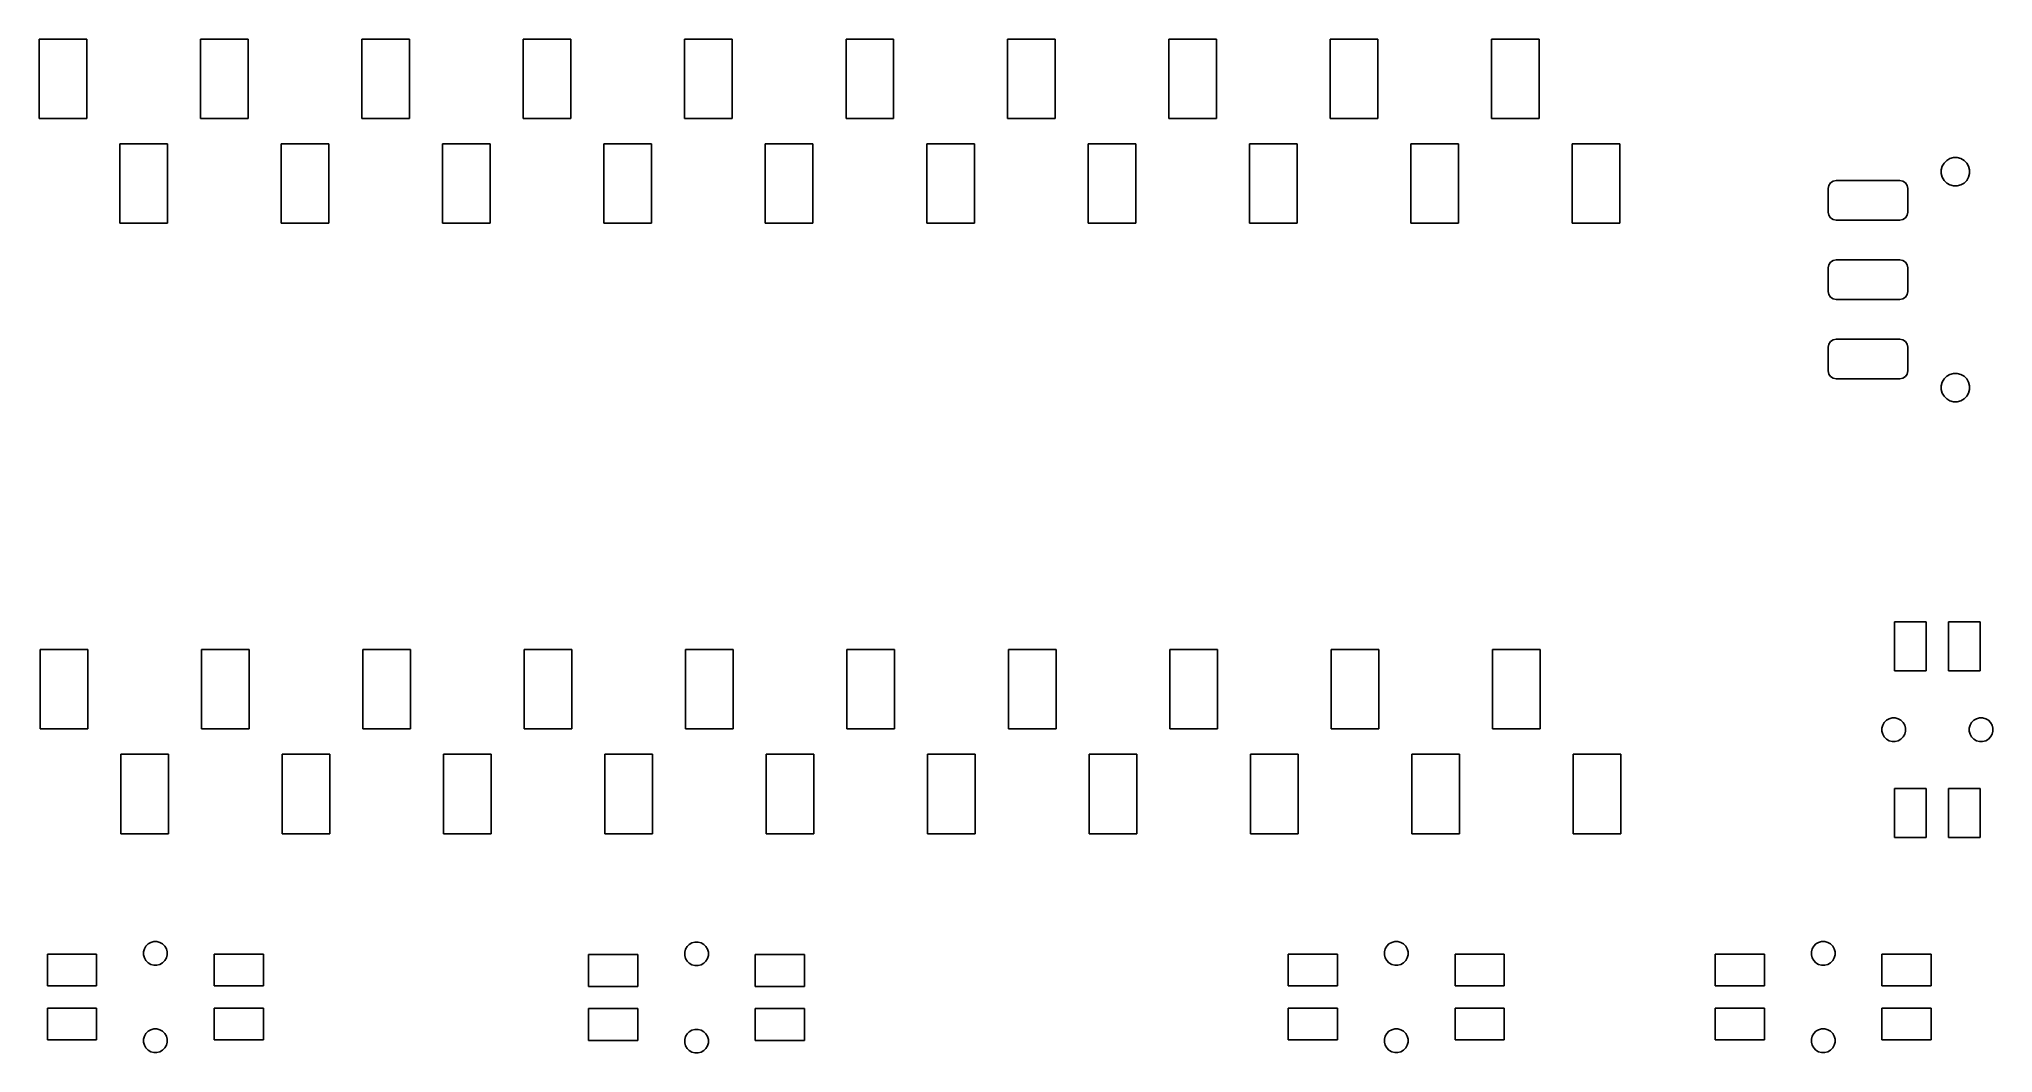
# Model space of a CAD drawing. Extents: x 188.6 to 250.1, y -128 to -96.
import ezdxf

# ---------------------------------------------------------------- set-up
doc = ezdxf.new("R2010")
doc.units = 0
doc.layers.add('BLACK', color=7, linetype='CONTINUOUS')

msp = doc.modelspace()

# ---------------------------------------------------------------- linework, layer by layer
at = {"layer": 'BLACK', "linetype": 'CONTINUOUS'}
for p, q in [((188.64, -98.52), (188.64, -96.02)), ((188.64, -96.02), (190.14, -96.02)), ((190.14, -96.02), (190.14, -98.52)), ((193.72, -98.52), (193.72, -96.02)), ((193.72, -96.02), (195.22, -96.02)), ((195.22, -96.02), (195.22, -98.52)), ((198.8, -98.52), (198.8, -96.02)), ((198.8, -96.02), (200.3, -96.02)), ((200.3, -96.02), (200.3, -98.52)), ((203.88, -98.52), (203.88, -96.02)), ((203.88, -96.02), (205.38, -96.02)), ((205.38, -96.02), (205.38, -98.52)), ((208.96, -98.52), (208.96, -96.02)), ((208.96, -96.02), (210.46, -96.02)), ((210.46, -96.02), (210.46, -98.52)), ((214.04, -98.52), (214.04, -96.02)), ((214.04, -96.02), (215.54, -96.02)), ((215.54, -96.02), (215.54, -98.52)), ((219.12, -98.52), (219.12, -96.02)), ((219.12, -96.02), (220.62, -96.02)), ((220.62, -96.02), (220.62, -98.52)), ((224.2, -98.52), (224.2, -96.02)), ((224.2, -96.02), (225.7, -96.02)), ((225.7, -96.02), (225.7, -98.52)), ((229.28, -98.52), (229.28, -96.02)), ((229.28, -96.02), (230.78, -96.02)), ((230.78, -96.02), (230.78, -98.52)), ((234.36, -98.52), (234.36, -96.02)), ((234.36, -96.02), (235.86, -96.02)), ((235.86, -96.02), (235.86, -98.52)), ((190.14, -98.52), (188.64, -98.52)), ((195.22, -98.52), (193.72, -98.52)), ((200.3, -98.52), (198.8, -98.52)), ((205.38, -98.52), (203.88, -98.52)), ((210.46, -98.52), (208.96, -98.52)), ((215.54, -98.52), (214.04, -98.52)), ((220.62, -98.52), (219.12, -98.52)), ((225.7, -98.52), (224.2, -98.52)), ((230.78, -98.52), (229.28, -98.52)), ((235.86, -98.52), (234.36, -98.52)), ((191.18, -101.82), (191.18, -99.32)), ((191.18, -99.32), (192.68, -99.32)), ((192.68, -99.32), (192.68, -101.82)), ((196.26, -101.82), (196.26, -99.32)), ((196.26, -99.32), (197.76, -99.32)), ((197.76, -99.32), (197.76, -101.82)), ((201.34, -101.82), (201.34, -99.32)), ((201.34, -99.32), (202.84, -99.32)), ((202.84, -99.32), (202.84, -101.82)), ((206.42, -101.82), (206.42, -99.32)), ((206.42, -99.32), (207.92, -99.32)), ((207.92, -99.32), (207.92, -101.82)), ((211.5, -101.82), (211.5, -99.32)), ((211.5, -99.32), (213, -99.32)), ((213, -99.32), (213, -101.82)), ((216.58, -101.82), (216.58, -99.32)), ((216.58, -99.32), (218.08, -99.32)), ((218.08, -99.32), (218.08, -101.82)), ((221.66, -101.82), (221.66, -99.32)), ((221.66, -99.32), (223.16, -99.32)), ((223.16, -99.32), (223.16, -101.82)), ((226.74, -101.82), (226.74, -99.32)), ((226.74, -99.32), (228.24, -99.32)), ((228.24, -99.32), (228.24, -101.82)), ((231.82, -101.82), (231.82, -99.32)), ((231.82, -99.32), (233.32, -99.32)), ((233.32, -99.32), (233.32, -101.82)), ((236.9, -101.82), (236.9, -99.32)), ((236.9, -99.32), (238.4, -99.32)), ((238.4, -99.32), (238.4, -101.82)), ((248.51385, -100.141263), (248.544254, -100.027792)), ((248.51385, -100.258737), (248.51385, -100.141263)), ((248.544254, -100.027792), (248.602991, -99.926057)), ((248.602991, -99.926057), (248.686057, -99.842991)), ((248.686057, -99.842991), (248.787792, -99.784254)), ((248.787792, -99.784254), (248.901263, -99.75385)), ((248.901263, -99.75385), (249.018737, -99.75385)), ((249.018737, -99.75385), (249.132208, -99.784254)), ((249.132208, -99.784254), (249.233943, -99.842991)), ((249.233943, -99.842991), (249.317009, -99.926057)), ((249.317009, -99.926057), (249.375746, -100.027792)), ((249.375746, -100.027792), (249.40615, -100.141263)), ((249.40615, -100.141263), (249.40615, -100.258737)), ((244.96, -100.725), (244.97903, -100.629329)), ((244.96, -101.475), (244.96, -100.725)), ((244.97903, -100.629329), (245.033223, -100.548223)), ((245.033223, -100.548223), (245.114329, -100.49403)), ((245.114329, -100.49403), (245.21, -100.475)), ((245.21, -100.475), (247.21, -100.475)), ((247.21, -100.475), (247.305671, -100.49403)), ((247.305671, -100.49403), (247.386777, -100.548223)), ((247.386777, -100.548223), (247.44097, -100.629329)), ((247.44097, -100.629329), (247.46, -100.725)), ((247.46, -100.725), (247.46, -101.475)), ((248.544254, -100.372208), (248.51385, -100.258737)), ((248.602991, -100.473943), (248.544254, -100.372208)), ((248.686057, -100.557009), (248.602991, -100.473943)), ((248.787792, -100.615746), (248.686057, -100.557009)), ((248.901263, -100.64615), (248.787792, -100.615746)), ((249.018737, -100.64615), (248.901263, -100.64615)), ((249.132208, -100.615746), (249.018737, -100.64615)), ((249.233943, -100.557009), (249.132208, -100.615746)), ((249.317009, -100.473943), (249.233943, -100.557009)), ((249.375746, -100.372208), (249.317009, -100.473943)), ((249.40615, -100.258737), (249.375746, -100.372208)), ((244.97903, -101.570671), (244.96, -101.475)), ((247.46, -101.475), (247.44097, -101.570671)), ((192.68, -101.82), (191.18, -101.82)), ((197.76, -101.82), (196.26, -101.82)), ((202.84, -101.82), (201.34, -101.82)), ((207.92, -101.82), (206.42, -101.82)), ((213, -101.82), (211.5, -101.82)), ((218.08, -101.82), (216.58, -101.82)), ((223.16, -101.82), (221.66, -101.82)), ((228.24, -101.82), (226.74, -101.82)), ((233.32, -101.82), (231.82, -101.82)), ((238.4, -101.82), (236.9, -101.82)), ((245.033223, -101.651777), (244.97903, -101.570671)), ((245.114329, -101.70597), (245.033223, -101.651777)), ((245.21, -101.725), (245.114329, -101.70597)), ((247.21, -101.725), (245.21, -101.725)), ((247.305671, -101.70597), (247.21, -101.725)), ((247.386777, -101.651777), (247.305671, -101.70597)), ((247.44097, -101.570671), (247.386777, -101.651777)), ((244.96, -103.225), (244.97903, -103.129329)), ((244.96, -103.975), (244.96, -103.225)), ((244.97903, -103.129329), (245.033223, -103.048223)), ((245.033223, -103.048223), (245.114329, -102.99403)), ((245.114329, -102.99403), (245.21, -102.975)), ((245.21, -102.975), (247.21, -102.975)), ((247.21, -102.975), (247.305671, -102.99403)), ((247.305671, -102.99403), (247.386777, -103.048223)), ((247.386777, -103.048223), (247.44097, -103.129329)), ((247.44097, -103.129329), (247.46, -103.225)), ((247.46, -103.225), (247.46, -103.975)), ((244.97903, -104.070671), (244.96, -103.975)), ((245.033223, -104.151777), (244.97903, -104.070671)), ((245.114329, -104.20597), (245.033223, -104.151777)), ((245.21, -104.225), (245.114329, -104.20597)), ((247.21, -104.225), (245.21, -104.225)), ((247.305671, -104.20597), (247.21, -104.225)), ((247.386777, -104.151777), (247.305671, -104.20597)), ((247.44097, -104.070671), (247.386777, -104.151777)), ((247.46, -103.975), (247.44097, -104.070671)), ((244.96, -105.725), (244.97903, -105.629329)), ((244.96, -106.475), (244.96, -105.725)), ((244.97903, -105.629329), (245.033223, -105.548223)), ((245.033223, -105.548223), (245.114329, -105.49403)), ((245.114329, -105.49403), (245.21, -105.475)), ((245.21, -105.475), (247.21, -105.475)), ((247.21, -105.475), (247.305671, -105.49403)), ((247.305671, -105.49403), (247.386777, -105.548223)), ((247.386777, -105.548223), (247.44097, -105.629329)), ((247.44097, -105.629329), (247.46, -105.725)), ((247.46, -105.725), (247.46, -106.475)), ((244.97903, -106.570671), (244.96, -106.475)), ((245.033223, -106.651777), (244.97903, -106.570671)), ((245.114329, -106.70597), (245.033223, -106.651777)), ((245.21, -106.725), (245.114329, -106.70597)), ((247.21, -106.725), (245.21, -106.725)), ((247.305671, -106.70597), (247.21, -106.725)), ((247.386777, -106.651777), (247.305671, -106.70597)), ((247.44097, -106.570671), (247.386777, -106.651777)), ((247.46, -106.475), (247.44097, -106.570671)), ((248.51385, -106.941263), (248.544254, -106.827792)), ((248.51385, -107.058737), (248.51385, -106.941263)), ((248.544254, -106.827792), (248.602991, -106.726057)), ((248.602991, -106.726057), (248.686057, -106.642991)), ((248.686057, -106.642991), (248.787792, -106.584254)), ((248.787792, -106.584254), (248.901263, -106.55385)), ((248.901263, -106.55385), (249.018737, -106.55385)), ((249.018737, -106.55385), (249.132208, -106.584254)), ((249.132208, -106.584254), (249.233943, -106.642991)), ((249.233943, -106.642991), (249.317009, -106.726057)), ((249.317009, -106.726057), (249.375746, -106.827792)), ((249.375746, -106.827792), (249.40615, -106.941263)), ((249.40615, -106.941263), (249.40615, -107.058737)), ((248.544254, -107.172208), (248.51385, -107.058737)), ((248.602991, -107.273943), (248.544254, -107.172208)), ((248.686057, -107.357009), (248.602991, -107.273943)), ((248.787792, -107.415746), (248.686057, -107.357009)), ((248.901263, -107.44615), (248.787792, -107.415746)), ((249.018737, -107.44615), (248.901263, -107.44615)), ((249.132208, -107.415746), (249.018737, -107.44615)), ((249.233943, -107.357009), (249.132208, -107.415746)), ((249.317009, -107.273943), (249.233943, -107.357009)), ((249.375746, -107.172208), (249.317009, -107.273943)), ((249.40615, -107.058737), (249.375746, -107.172208)), ((247.045, -115.925), (247.045, -114.375)), ((247.045, -114.375), (248.045, -114.375)), ((248.045, -114.375), (248.045, -115.925)), ((248.745, -115.925), (248.745, -114.375)), ((248.745, -114.375), (249.745, -114.375)), ((249.745, -114.375), (249.745, -115.925)), ((188.67, -117.75), (188.67, -115.25)), ((188.67, -115.25), (190.17, -115.25)), ((190.17, -115.25), (190.17, -117.75)), ((193.75, -117.75), (193.75, -115.25)), ((193.75, -115.25), (195.25, -115.25)), ((195.25, -115.25), (195.25, -117.75)), ((198.83, -117.75), (198.83, -115.25)), ((198.83, -115.25), (200.33, -115.25)), ((200.33, -115.25), (200.33, -117.75)), ((203.91, -117.75), (203.91, -115.25)), ((203.91, -115.25), (205.41, -115.25)), ((205.41, -115.25), (205.41, -117.75)), ((208.99, -117.75), (208.99, -115.25)), ((208.99, -115.25), (210.49, -115.25)), ((210.49, -115.25), (210.49, -117.75)), ((214.07, -117.75), (214.07, -115.25)), ((214.07, -115.25), (215.57, -115.25)), ((215.57, -115.25), (215.57, -117.75)), ((219.15, -117.75), (219.15, -115.25)), ((219.15, -115.25), (220.65, -115.25)), ((220.65, -115.25), (220.65, -117.75)), ((224.23, -117.75), (224.23, -115.25)), ((224.23, -115.25), (225.73, -115.25)), ((225.73, -115.25), (225.73, -117.75)), ((229.31, -117.75), (229.31, -115.25)), ((229.31, -115.25), (230.81, -115.25)), ((230.81, -115.25), (230.81, -117.75)), ((234.39, -117.75), (234.39, -115.25)), ((234.39, -115.25), (235.89, -115.25)), ((235.89, -115.25), (235.89, -117.75)), ((248.045, -115.925), (247.045, -115.925)), ((249.745, -115.925), (248.745, -115.925)), ((246.791714, -117.477492), (246.876494, -117.428545)), ((246.876494, -117.428545), (246.971053, -117.403208)), ((246.971053, -117.403208), (247.068947, -117.403208)), ((247.068947, -117.403208), (247.163506, -117.428545)), ((247.163506, -117.428545), (247.248286, -117.477492)), ((249.541714, -117.477492), (249.626494, -117.428545)), ((249.626494, -117.428545), (249.721053, -117.403208)), ((249.721053, -117.403208), (249.818947, -117.403208)), ((249.818947, -117.403208), (249.913506, -117.428545)), ((249.913506, -117.428545), (249.998286, -117.477492)), ((190.17, -117.75), (188.67, -117.75)), ((195.25, -117.75), (193.75, -117.75)), ((200.33, -117.75), (198.83, -117.75)), ((205.41, -117.75), (203.91, -117.75)), ((210.49, -117.75), (208.99, -117.75)), ((215.57, -117.75), (214.07, -117.75)), ((220.65, -117.75), (219.15, -117.75)), ((225.73, -117.75), (224.23, -117.75)), ((230.81, -117.75), (229.31, -117.75)), ((235.89, -117.75), (234.39, -117.75)), ((246.648208, -117.726053), (246.673545, -117.631494)), ((246.648208, -117.823947), (246.648208, -117.726053)), ((246.673545, -117.918506), (246.648208, -117.823947)), ((246.673545, -117.631494), (246.722492, -117.546714)), ((246.722492, -118.003286), (246.673545, -117.918506)), ((246.722492, -117.546714), (246.791714, -117.477492)), ((246.791714, -118.072508), (246.722492, -118.003286)), ((246.876494, -118.121455), (246.791714, -118.072508)), ((247.248286, -118.072508), (247.163506, -118.121455)), ((247.248286, -117.477492), (247.317508, -117.546714)), ((247.317508, -118.003286), (247.248286, -118.072508)), ((247.317508, -117.546714), (247.366455, -117.631494)), ((247.366455, -117.918506), (247.317508, -118.003286)), ((247.366455, -117.631494), (247.391792, -117.726053)), ((247.391792, -117.823947), (247.366455, -117.918506)), ((247.391792, -117.726053), (247.391792, -117.823947)), ((249.398208, -117.726053), (249.423545, -117.631494)), ((249.398208, -117.823947), (249.398208, -117.726053)), ((249.423545, -117.918506), (249.398208, -117.823947)), ((249.423545, -117.631494), (249.472492, -117.546714)), ((249.472492, -118.003286), (249.423545, -117.918506)), ((249.472492, -117.546714), (249.541714, -117.477492)), ((249.541714, -118.072508), (249.472492, -118.003286)), ((249.626494, -118.121455), (249.541714, -118.072508)), ((249.998286, -118.072508), (249.913506, -118.121455)), ((249.998286, -117.477492), (250.067508, -117.546714)), ((250.067508, -118.003286), (249.998286, -118.072508)), ((250.067508, -117.546714), (250.116455, -117.631494)), ((250.116455, -117.918506), (250.067508, -118.003286)), ((250.116455, -117.631494), (250.141792, -117.726053)), ((250.141792, -117.823947), (250.116455, -117.918506)), ((250.141792, -117.726053), (250.141792, -117.823947)), ((191.21, -121.05), (191.21, -118.55)), ((191.21, -118.55), (192.71, -118.55)), ((192.71, -118.55), (192.71, -121.05)), ((196.29, -121.05), (196.29, -118.55)), ((196.29, -118.55), (197.79, -118.55)), ((197.79, -118.55), (197.79, -121.05)), ((201.37, -121.05), (201.37, -118.55)), ((201.37, -118.55), (202.87, -118.55)), ((202.87, -118.55), (202.87, -121.05)), ((206.45, -121.05), (206.45, -118.55)), ((206.45, -118.55), (207.95, -118.55)), ((207.95, -118.55), (207.95, -121.05)), ((211.53, -121.05), (211.53, -118.55)), ((211.53, -118.55), (213.03, -118.55)), ((213.03, -118.55), (213.03, -121.05)), ((216.61, -121.05), (216.61, -118.55)), ((216.61, -118.55), (218.11, -118.55)), ((218.11, -118.55), (218.11, -121.05)), ((221.69, -121.05), (221.69, -118.55)), ((221.69, -118.55), (223.19, -118.55)), ((223.19, -118.55), (223.19, -121.05)), ((226.77, -121.05), (226.77, -118.55)), ((226.77, -118.55), (228.27, -118.55)), ((228.27, -118.55), (228.27, -121.05)), ((231.85, -121.05), (231.85, -118.55)), ((231.85, -118.55), (233.35, -118.55)), ((233.35, -118.55), (233.35, -121.05)), ((236.93, -121.05), (236.93, -118.55)), ((236.93, -118.55), (238.43, -118.55)), ((238.43, -118.55), (238.43, -121.05)), ((246.971053, -118.146792), (246.876494, -118.121455)), ((247.068947, -118.146792), (246.971053, -118.146792)), ((247.163506, -118.121455), (247.068947, -118.146792)), ((249.721053, -118.146792), (249.626494, -118.121455)), ((249.818947, -118.146792), (249.721053, -118.146792)), ((249.913506, -118.121455), (249.818947, -118.146792)), ((247.045, -121.175), (247.045, -119.625)), ((247.045, -119.625), (248.045, -119.625)), ((248.045, -119.625), (248.045, -121.175)), ((248.745, -121.175), (248.745, -119.625)), ((248.745, -119.625), (249.745, -119.625)), ((249.745, -119.625), (249.745, -121.175)), ((192.71, -121.05), (191.21, -121.05)), ((197.79, -121.05), (196.29, -121.05)), ((202.87, -121.05), (201.37, -121.05)), ((207.95, -121.05), (206.45, -121.05)), ((213.03, -121.05), (211.53, -121.05)), ((218.11, -121.05), (216.61, -121.05)), ((223.19, -121.05), (221.69, -121.05)), ((228.27, -121.05), (226.77, -121.05)), ((233.35, -121.05), (231.85, -121.05)), ((238.43, -121.05), (236.93, -121.05)), ((248.045, -121.175), (247.045, -121.175)), ((249.745, -121.175), (248.745, -121.175)), ((188.9, -125.845), (188.9, -124.845)), ((188.9, -124.845), (190.45, -124.845)), ((190.45, -124.845), (190.45, -125.845)), ((191.928208, -124.771053), (191.953545, -124.676494)), ((191.928208, -124.868947), (191.928208, -124.771053)), ((191.953545, -124.676494), (192.002492, -124.591714)), ((192.002492, -124.591714), (192.071714, -124.522492)), ((192.071714, -124.522492), (192.156494, -124.473545)), ((192.156494, -124.473545), (192.251053, -124.448208)), ((192.251053, -124.448208), (192.348947, -124.448208)), ((192.348947, -124.448208), (192.443506, -124.473545)), ((192.443506, -124.473545), (192.528286, -124.522492)), ((192.528286, -124.522492), (192.597508, -124.591714)), ((192.597508, -124.591714), (192.646455, -124.676494)), ((192.646455, -124.676494), (192.671792, -124.771053)), ((192.671792, -124.771053), (192.671792, -124.868947)), ((194.15, -125.845), (194.15, -124.845)), ((194.15, -124.845), (195.7, -124.845)), ((195.7, -124.845), (195.7, -125.845)), ((208.963208, -124.786053), (208.988545, -124.691494)), ((208.963208, -124.883947), (208.963208, -124.786053)), ((208.988545, -124.691494), (209.037492, -124.606714)), ((209.037492, -124.606714), (209.106714, -124.537492)), ((209.106714, -124.537492), (209.191494, -124.488545)), ((209.191494, -124.488545), (209.286053, -124.463208)), ((209.286053, -124.463208), (209.383947, -124.463208)), ((209.383947, -124.463208), (209.478506, -124.488545)), ((209.478506, -124.488545), (209.563286, -124.537492)), ((209.563286, -124.537492), (209.632508, -124.606714)), ((209.632508, -124.606714), (209.681455, -124.691494)), ((209.681455, -124.691494), (209.706792, -124.786053)), ((209.706792, -124.786053), (209.706792, -124.883947)), ((227.96, -125.845), (227.96, -124.845)), ((227.96, -124.845), (229.51, -124.845)), ((229.51, -124.845), (229.51, -125.845)), ((230.988208, -124.771053), (231.013545, -124.676494)), ((230.988208, -124.868947), (230.988208, -124.771053)), ((231.013545, -124.676494), (231.062492, -124.591714)), ((231.062492, -124.591714), (231.131714, -124.522492)), ((231.131714, -124.522492), (231.216494, -124.473545)), ((231.216494, -124.473545), (231.311053, -124.448208)), ((231.311053, -124.448208), (231.408947, -124.448208)), ((231.408947, -124.448208), (231.503506, -124.473545)), ((231.503506, -124.473545), (231.588286, -124.522492)), ((231.588286, -124.522492), (231.657508, -124.591714)), ((231.657508, -124.591714), (231.706455, -124.676494)), ((231.706455, -124.676494), (231.731792, -124.771053)), ((231.731792, -124.771053), (231.731792, -124.868947)), ((233.21, -125.845), (233.21, -124.845)), ((233.21, -124.845), (234.76, -124.845)), ((234.76, -124.845), (234.76, -125.845)), ((241.4, -125.845), (241.4, -124.845)), ((241.4, -124.845), (242.95, -124.845)), ((242.95, -124.845), (242.95, -125.845)), ((244.428208, -124.771053), (244.453545, -124.676494)), ((244.428208, -124.868947), (244.428208, -124.771053)), ((244.453545, -124.676494), (244.502492, -124.591714)), ((244.502492, -124.591714), (244.571714, -124.522492)), ((244.571714, -124.522492), (244.656494, -124.473545)), ((244.656494, -124.473545), (244.751053, -124.448208)), ((244.751053, -124.448208), (244.848947, -124.448208)), ((244.848947, -124.448208), (244.943506, -124.473545)), ((244.943506, -124.473545), (245.028286, -124.522492)), ((245.028286, -124.522492), (245.097508, -124.591714)), ((245.097508, -124.591714), (245.146455, -124.676494)), ((245.146455, -124.676494), (245.171792, -124.771053)), ((245.171792, -124.771053), (245.171792, -124.868947)), ((246.65, -125.845), (246.65, -124.845)), ((246.65, -124.845), (248.2, -124.845)), ((248.2, -124.845), (248.2, -125.845)), ((191.953545, -124.963506), (191.928208, -124.868947)), ((192.002492, -125.048286), (191.953545, -124.963506)), ((192.071714, -125.117508), (192.002492, -125.048286)), ((192.156494, -125.166455), (192.071714, -125.117508)), ((192.251053, -125.191792), (192.156494, -125.166455)), ((192.348947, -125.191792), (192.251053, -125.191792)), ((192.443506, -125.166455), (192.348947, -125.191792)), ((192.528286, -125.117508), (192.443506, -125.166455)), ((192.597508, -125.048286), (192.528286, -125.117508)), ((192.646455, -124.963506), (192.597508, -125.048286)), ((192.671792, -124.868947), (192.646455, -124.963506)), ((205.935, -125.86), (205.935, -124.86)), ((205.935, -124.86), (207.485, -124.86)), ((207.485, -124.86), (207.485, -125.86)), ((208.988545, -124.978506), (208.963208, -124.883947)), ((209.037492, -125.063286), (208.988545, -124.978506)), ((209.106714, -125.132508), (209.037492, -125.063286)), ((209.191494, -125.181455), (209.106714, -125.132508)), ((209.286053, -125.206792), (209.191494, -125.181455)), ((209.383947, -125.206792), (209.286053, -125.206792)), ((209.478506, -125.181455), (209.383947, -125.206792)), ((209.563286, -125.132508), (209.478506, -125.181455)), ((209.632508, -125.063286), (209.563286, -125.132508)), ((209.681455, -124.978506), (209.632508, -125.063286)), ((209.706792, -124.883947), (209.681455, -124.978506)), ((211.185, -125.86), (211.185, -124.86)), ((211.185, -124.86), (212.735, -124.86)), ((212.735, -124.86), (212.735, -125.86)), ((231.013545, -124.963506), (230.988208, -124.868947)), ((231.062492, -125.048286), (231.013545, -124.963506)), ((231.131714, -125.117508), (231.062492, -125.048286)), ((231.216494, -125.166455), (231.131714, -125.117508)), ((231.311053, -125.191792), (231.216494, -125.166455)), ((231.408947, -125.191792), (231.311053, -125.191792)), ((231.503506, -125.166455), (231.408947, -125.191792)), ((231.588286, -125.117508), (231.503506, -125.166455)), ((231.657508, -125.048286), (231.588286, -125.117508)), ((231.706455, -124.963506), (231.657508, -125.048286)), ((231.731792, -124.868947), (231.706455, -124.963506)), ((244.453545, -124.963506), (244.428208, -124.868947)), ((244.502492, -125.048286), (244.453545, -124.963506)), ((244.571714, -125.117508), (244.502492, -125.048286)), ((244.656494, -125.166455), (244.571714, -125.117508)), ((244.751053, -125.191792), (244.656494, -125.166455)), ((244.848947, -125.191792), (244.751053, -125.191792)), ((244.943506, -125.166455), (244.848947, -125.191792)), ((245.028286, -125.117508), (244.943506, -125.166455)), ((245.097508, -125.048286), (245.028286, -125.117508)), ((245.146455, -124.963506), (245.097508, -125.048286)), ((245.171792, -124.868947), (245.146455, -124.963506)), ((190.45, -125.845), (188.9, -125.845)), ((195.7, -125.845), (194.15, -125.845)), ((207.485, -125.86), (205.935, -125.86)), ((212.735, -125.86), (211.185, -125.86)), ((229.51, -125.845), (227.96, -125.845)), ((234.76, -125.845), (233.21, -125.845)), ((242.95, -125.845), (241.4, -125.845)), ((248.2, -125.845), (246.65, -125.845)), ((188.9, -127.545), (188.9, -126.545)), ((188.9, -126.545), (190.45, -126.545)), ((190.45, -126.545), (190.45, -127.545)), ((194.15, -127.545), (194.15, -126.545)), ((194.15, -126.545), (195.7, -126.545)), ((195.7, -126.545), (195.7, -127.545)), ((205.935, -127.56), (205.935, -126.56)), ((205.935, -126.56), (207.485, -126.56)), ((207.485, -126.56), (207.485, -127.56)), ((211.185, -127.56), (211.185, -126.56)), ((211.185, -126.56), (212.735, -126.56)), ((212.735, -126.56), (212.735, -127.56)), ((227.96, -127.545), (227.96, -126.545)), ((227.96, -126.545), (229.51, -126.545)), ((229.51, -126.545), (229.51, -127.545)), ((233.21, -127.545), (233.21, -126.545)), ((233.21, -126.545), (234.76, -126.545)), ((234.76, -126.545), (234.76, -127.545)), ((241.4, -127.545), (241.4, -126.545)), ((241.4, -126.545), (242.95, -126.545)), ((242.95, -126.545), (242.95, -127.545)), ((246.65, -127.545), (246.65, -126.545)), ((246.65, -126.545), (248.2, -126.545)), ((248.2, -126.545), (248.2, -127.545)), ((192.002492, -127.341714), (192.071714, -127.272492)), ((192.071714, -127.272492), (192.156494, -127.223545)), ((192.156494, -127.223545), (192.251053, -127.198208)), ((192.251053, -127.198208), (192.348947, -127.198208)), ((192.348947, -127.198208), (192.443506, -127.223545)), ((192.443506, -127.223545), (192.528286, -127.272492)), ((192.528286, -127.272492), (192.597508, -127.341714)), ((209.037492, -127.356714), (209.106714, -127.287492)), ((209.106714, -127.287492), (209.191494, -127.238545)), ((209.191494, -127.238545), (209.286053, -127.213208)), ((209.286053, -127.213208), (209.383947, -127.213208)), ((209.383947, -127.213208), (209.478506, -127.238545)), ((209.478506, -127.238545), (209.563286, -127.287492)), ((209.563286, -127.287492), (209.632508, -127.356714)), ((231.062492, -127.341714), (231.131714, -127.272492)), ((231.131714, -127.272492), (231.216494, -127.223545)), ((231.216494, -127.223545), (231.311053, -127.198208)), ((231.311053, -127.198208), (231.408947, -127.198208)), ((231.408947, -127.198208), (231.503506, -127.223545)), ((231.503506, -127.223545), (231.588286, -127.272492)), ((231.588286, -127.272492), (231.657508, -127.341714)), ((244.502492, -127.341714), (244.571714, -127.272492)), ((244.571714, -127.272492), (244.656494, -127.223545)), ((244.656494, -127.223545), (244.751053, -127.198208)), ((244.751053, -127.198208), (244.848947, -127.198208)), ((244.848947, -127.198208), (244.943506, -127.223545)), ((244.943506, -127.223545), (245.028286, -127.272492)), ((245.028286, -127.272492), (245.097508, -127.341714)), ((190.45, -127.545), (188.9, -127.545)), ((191.928208, -127.521053), (191.953545, -127.426494)), ((191.928208, -127.618947), (191.928208, -127.521053)), ((191.953545, -127.713506), (191.928208, -127.618947)), ((191.953545, -127.426494), (192.002492, -127.341714)), ((192.002492, -127.798286), (191.953545, -127.713506)), ((192.071714, -127.867508), (192.002492, -127.798286)), ((192.156494, -127.916455), (192.071714, -127.867508)), ((192.251053, -127.941792), (192.156494, -127.916455)), ((192.443506, -127.916455), (192.348947, -127.941792)), ((192.528286, -127.867508), (192.443506, -127.916455)), ((192.597508, -127.798286), (192.528286, -127.867508)), ((192.597508, -127.341714), (192.646455, -127.426494)), ((192.646455, -127.713506), (192.597508, -127.798286)), ((192.646455, -127.426494), (192.671792, -127.521053)), ((192.671792, -127.618947), (192.646455, -127.713506)), ((192.671792, -127.521053), (192.671792, -127.618947)), ((195.7, -127.545), (194.15, -127.545)), ((207.485, -127.56), (205.935, -127.56)), ((208.963208, -127.536053), (208.988545, -127.441494)), ((208.963208, -127.633947), (208.963208, -127.536053)), ((208.988545, -127.728506), (208.963208, -127.633947)), ((208.988545, -127.441494), (209.037492, -127.356714)), ((209.037492, -127.813286), (208.988545, -127.728506)), ((209.106714, -127.882508), (209.037492, -127.813286)), ((209.191494, -127.931455), (209.106714, -127.882508)), ((209.563286, -127.882508), (209.478506, -127.931455)), ((209.632508, -127.813286), (209.563286, -127.882508)), ((209.632508, -127.356714), (209.681455, -127.441494)), ((209.681455, -127.728506), (209.632508, -127.813286)), ((209.681455, -127.441494), (209.706792, -127.536053)), ((209.706792, -127.633947), (209.681455, -127.728506)), ((209.706792, -127.536053), (209.706792, -127.633947)), ((212.735, -127.56), (211.185, -127.56)), ((229.51, -127.545), (227.96, -127.545)), ((230.988208, -127.521053), (231.013545, -127.426494)), ((230.988208, -127.618947), (230.988208, -127.521053)), ((231.013545, -127.713506), (230.988208, -127.618947)), ((231.013545, -127.426494), (231.062492, -127.341714)), ((231.062492, -127.798286), (231.013545, -127.713506)), ((231.131714, -127.867508), (231.062492, -127.798286)), ((231.216494, -127.916455), (231.131714, -127.867508)), ((231.311053, -127.941792), (231.216494, -127.916455)), ((231.503506, -127.916455), (231.408947, -127.941792)), ((231.588286, -127.867508), (231.503506, -127.916455)), ((231.657508, -127.798286), (231.588286, -127.867508)), ((231.657508, -127.341714), (231.706455, -127.426494)), ((231.706455, -127.713506), (231.657508, -127.798286)), ((231.706455, -127.426494), (231.731792, -127.521053)), ((231.731792, -127.618947), (231.706455, -127.713506)), ((231.731792, -127.521053), (231.731792, -127.618947)), ((234.76, -127.545), (233.21, -127.545)), ((242.95, -127.545), (241.4, -127.545)), ((244.428208, -127.521053), (244.453545, -127.426494)), ((244.428208, -127.618947), (244.428208, -127.521053)), ((244.453545, -127.713506), (244.428208, -127.618947)), ((244.453545, -127.426494), (244.502492, -127.341714)), ((244.502492, -127.798286), (244.453545, -127.713506)), ((244.571714, -127.867508), (244.502492, -127.798286)), ((244.656494, -127.916455), (244.571714, -127.867508)), ((244.751053, -127.941792), (244.656494, -127.916455)), ((244.943506, -127.916455), (244.848947, -127.941792)), ((245.028286, -127.867508), (244.943506, -127.916455)), ((245.097508, -127.798286), (245.028286, -127.867508)), ((245.097508, -127.341714), (245.146455, -127.426494)), ((245.146455, -127.713506), (245.097508, -127.798286)), ((245.146455, -127.426494), (245.171792, -127.521053)), ((245.171792, -127.618947), (245.146455, -127.713506)), ((245.171792, -127.521053), (245.171792, -127.618947)), ((248.2, -127.545), (246.65, -127.545)), ((192.348947, -127.941792), (192.251053, -127.941792)), ((209.286053, -127.956792), (209.191494, -127.931455)), ((209.383947, -127.956792), (209.286053, -127.956792)), ((209.478506, -127.931455), (209.383947, -127.956792)), ((231.408947, -127.941792), (231.311053, -127.941792)), ((244.848947, -127.941792), (244.751053, -127.941792))]:
    msp.add_line(p, q, dxfattribs=at)

doc.saveas('drawing.dxf')
